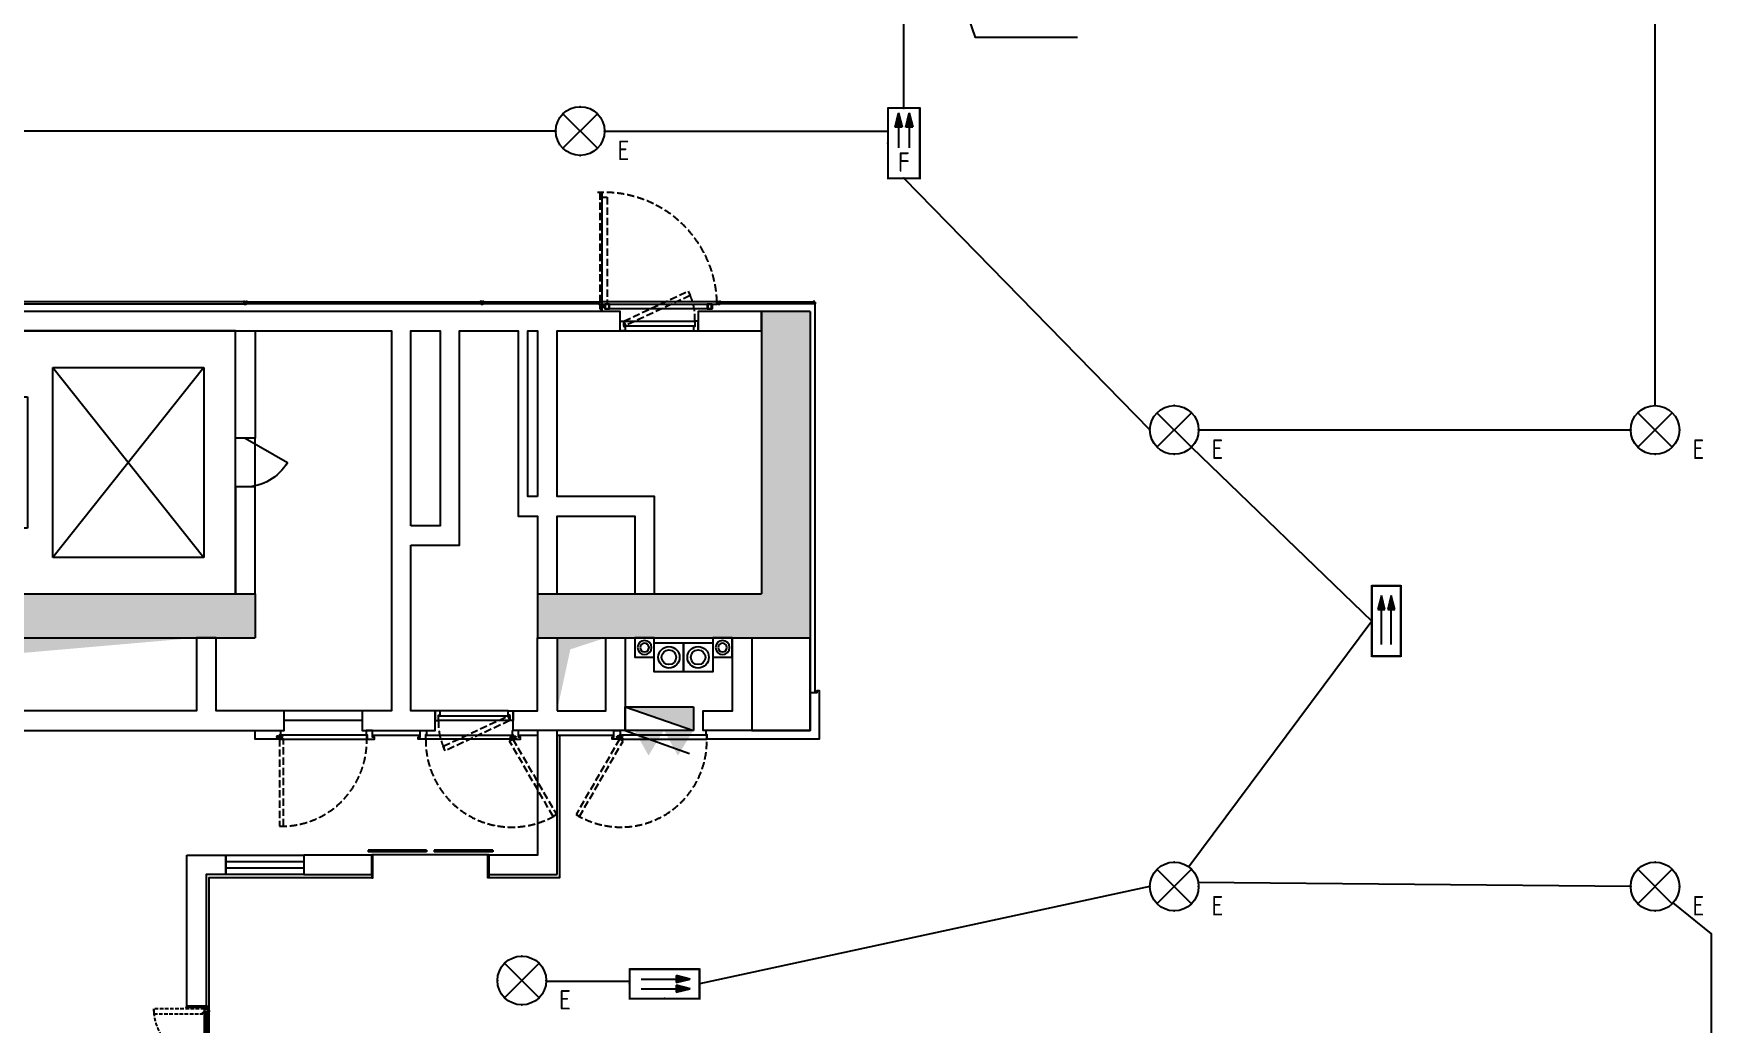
# Model space of a CAD drawing. Extents: x -284868 to 304789, y -137694 to 137894.
# Drawn here: x 141923 to 159146, y -22602 to -12440 of the extents above; entities that cross this region are included whole.
import ezdxf
from ezdxf.enums import TextEntityAlignment as Align

# ---------------------------------------------------------------- set-up
doc = ezdxf.new("R2010")
doc.units = 0
doc.set_wipeout_variables(frame=1)
doc.linetypes.add('DASH', pattern=[0.35, 0.25, -0.1])
doc.linetypes.add('DASHED', pattern=[0.75, 0.5, -0.25])
doc.layers.get('0').update_dxf_attribs({"linetype": 'CONTINUOUS'})
for name, color, linetype in [('0-墙', 4, 'CONTINUOUS'), ('0-建筑柱体', 251, 'CONTINUOUS'), ('0-消防栓(给排水)', 9, 'CONTINUOUS'), ('0-电梯', 3, 'CONTINUOUS'), ('0-窗', 11, 'CONTINUOUS'), ('EQUIP-应急', 3, 'CONTINUOUS'), ('P-完成面', 42, 'CONTINUOUS'), ('P-门扇', 6, 'CONTINUOUS'), ('TEXT_照明_回路标注', 41, 'CONTINUOUS'), ('WIRE-照明', 130, 'CONTINUOUS')]:
    doc.layers.add(name, color=color, linetype=linetype)
doc.styles.add('_TEL_ATTDEF', font='GBENOR', dxfattribs={"width": 0.8, "height": 3, "bigfont": 'GBCBIG'})
doc.styles.add('_TEL_DIM', font='SIMPLEX', dxfattribs={"width": 0.8, "height": 3.5, "bigfont": 'HZTXT'})

# ---------------------------------------------------------------- blocks, each defined once
blk = doc.blocks.new('213r5467')
for p, q in [((-90909, -260063), (-90909, -260326)), ((-89559, -260063), (-90909, -260063)), ((-89559, -260326), (-89559, -260063)), ((-90909, -260326), (-89559, -260326)), ((-91209, -260588), (-91209, -262138)), ((-89259, -260588), (-91209, -260588)), ((-91209, -260588), (-89259, -262138)), ((-91209, -262138), (-89259, -260588)), ((-89259, -262138), (-89259, -260588)), ((-91209, -262138), (-89259, -262138))]:
    blk.add_line(p, q)
blk.add_lwpolyline([(-88884, -262463), (-91584, -262463), (-91584, -259863), (-88884, -259863), (-88884, -262463)])
blk = doc.blocks.new('sgASGHHHH')
for points in [[(-94646, -917724), (-94646, -920624), (-94146, -921074), (-94146, -917724)], [(-102879, -920774), (-102996, -921074), (-99846, -921074), (-99846, -920624), (-102646, -920624)], [(-96946, -921074), (-94146, -921074), (-94646, -920624), (-96946, -920624)]]:
    blk.add_hatch(color=256).paths.add_polyline_path(points)
at = {"color": 4}
for p, q in [((-94646, -917724), (-94646, -920624)), ((-94146, -917724), (-94646, -917724)), ((-94146, -917724), (-94146, -921074)), ((-102646, -920624), (-99846, -920624)), ((-99846, -920624), (-99846, -921074)), ((-96946, -920624), (-94646, -920624)), ((-96946, -920624), (-96946, -921074)), ((-102996, -921074), (-99846, -921074)), ((-96946, -921074), (-94146, -921074))]:
    blk.add_line(p, q, dxfattribs=at)
blk = doc.blocks.new('A$C5B4E3DF6')
for p, q in [((0, 240), (-659, 477)), ((-700, 0), (-700, 240)), ((0, 0), (-700, 240)), ((-700, 240), (0, 240)), ((0, 240), (0, 0)), ((0, 0), (-700, 0))]:
    blk.add_line(p, q)
for points in [[(-700, 240), (-541, 498), (-398, 240)], [(-398, 240), (-239, 498), (-96, 240)], [(-700, 0), (-700, 240), (0, 0)]]:
    blk.add_solid(points)
blk = doc.blocks.new('A$C2E9C7AB1')
blk.add_lwpolyline([(-200, 0), (0, 0), (0, -200), (-200, -200)], close=True)
for radius in [72.3, 45.5]:
    blk.add_circle((-100, -100), radius)
blk = doc.blocks.new('A$C1A2309B7')
blk.add_lwpolyline([(-300, 0), (0, 0), (0, -300), (-300, -300)], close=True)
for radius in [110, 75]:
    blk.add_circle((-150, -150), radius)
blk = doc.blocks.new('A$C3F6147FC')
at = {"xscale": -1, "rotation": 270}
for p in [(13299, -3250), (14099, -3250)]:
    blk.add_blockref('A$C2E9C7AB1', p, dxfattribs=at)
for p in [(13599, -3300), (13899, -3300)]:
    blk.add_blockref('A$C1A2309B7', p)
at = {"rotation": 180}
blk.add_blockref('A$C5B4E3DF6', (13000, -3960), dxfattribs=at)
blk = doc.blocks.new('$DorLib2D$00000228')
at = {"color": 0}
blk.add_line((0.5, 0), (0, 0.866), dxfattribs=at)
blk.add_arc((0.5, 0), 1, 120, 180, dxfattribs=at)
blk = doc.blocks.new('A$C6C5C068E')
h = blk.add_hatch()
h.set_pattern_fill('ANSI32', color=256, scale=0.2, style=0)
h.set_pattern_definition([(45, (506565838.6591, 131390591.2148), (-1.3470384181604, 1.3470384181604), []), (45, (506565839.5572, 131390591.2148), (-1.3470384181604, 1.3470384181604), [])])
h.paths.add_polyline_path([(11, 11), (-4, 11), (-4, 14), (0, 14), (0, 15), (-5, 15), (-5, 10), (10, 10), (10, -5), (15, -5), (15, 0), (14, 0), (14, -4), (11, -4)])
blk.add_lwpolyline([(11, 11), (-4, 11), (-4, 14), (0, 14), (0, 15), (-5, 15), (-5, 10), (10, 10), (10, -5), (15, -5), (15, 0), (14, 0), (14, -4), (11, -4)], close=True)
blk = doc.blocks.new('A$C4A657766')
h = blk.add_hatch()
h.set_pattern_fill('ANSI32', color=256, scale=0.2, style=0)
h.set_pattern_definition([(45, (-14.9999, -5), (-1.34704, 1.34704), []), (45, (-14.1019, -5), (-1.34704, 1.34704), [])])
h.paths.add_polyline_path([(-11, 26), (-11, -4), (-13, -4), (-13, 0), (-15, 0), (-15, -5), (-10, -5), (-10, 25), (10, 25), (10, -5), (15, -5), (15, 0), (13, 0), (13, -4), (11, -4), (11, 26)])
blk.add_lwpolyline([(-11, 26), (-11, -4), (-13, -4), (-13, 0), (-15, 0), (-15, -5), (-10, -5), (-10, 25), (10, 25), (10, -5), (15, -5), (15, 0), (13, 0), (13, -4), (11, -4), (11, 26), (-11, 26)])
blk = doc.blocks.new('A$C67A6433D')
at = {"linetype": 'DASH', "ltscale": 0.03}
blk.add_wipeout([(31, 0), (-28, 0), (-28, 26), (31, 26)], dxfattribs=at)
for p, q in [((-26, 20), (-23, 19)), ((-25, 13), (-19, 4)), ((-21, 19), (-9, 16)), ((-20, 2), (-20, 0)), ((-19, 13), (-12, 3)), ((-18, 11), (-7, 9)), ((-16, 8), (-6, 8)), ((-16, 3), (0, 3)), ((-13, 24), (-13, 26)), ((-12, 23), (-12, 25)), ((-12, 25), (0, 25)), ((-9, 16), (-9, 21)), ((-9, 12), (-9, 21)), ((-1, 4), (-8, 10)), ((-2, 19), (-4, 14)), ((0, 9), (-3, 12)), ((30, 26), (3, 26)), ((15, 25), (3, 25)), ((3, 9), (6, 12)), ((19, 3), (3, 3)), ((4, 4), (11, 10)), ((5, 19), (7, 14)), ((19, 8), (9, 8)), ((12, 12), (12, 21)), ((23, 19), (12, 16)), ((21, 11), (12, 10)), ((22, 13), (14, 3)), ((15, 23), (15, 25)), ((16, 24), (16, 26)), ((28, 13), (21, 4)), ((23, 2), (23, 0)), ((28, 20), (25, 19))]:
    blk.add_line(p, q, dxfattribs=at)
for points in [[(0, 10), (0, 26), (-28, 26), (-28, 0), (0, 0), (0, 3)], [(3, 10), (3, 26), (31, 26), (31, 0), (3, 0), (3, 3)]]:
    blk.add_lwpolyline(points, dxfattribs=at)
for points in [[(-13, 24), (-13, 24), (-26, 24, 0.414214), (-27, 23), (-27, 2, 0.414214), (-26, 2), (-20, 2)], [(-12, 23), (-25, 23, 0.414214), (-26, 23), (-26, 17)], [(-26, 14), (-26, 5, 0.414214), (-25, 4), (-19, 4)], [(15, 23), (28, 23, -0.414214), (28, 23), (28, 17)], [(16, 24), (16, 24), (28, 24, -0.414214), (29, 23), (29, 2, -0.414214), (28, 2), (23, 2)], [(28, 14), (28, 5, -0.414214), (28, 4), (21, 4)]]:
    blk.add_lwpolyline(points, format="xyb", dxfattribs=at)
for centre in [(-22, 15), (-5, 21), (2, 6), (8, 21), (25, 15)]:
    blk.add_circle(centre, 1.99, dxfattribs=at)
for centre, radius, start, end in [((-22, 15), 3.58, 338.8563, 221.961), ((-18, 14), 1.59, 158.8563, 216.0245), ((-16, 6), 3.58, 211.8213, 270), ((-5, 21), 3.58, 334.8452, 179.1262), ((-7, 12), 1.99, 178.2525, 238.2672), ((-2, 13), 1.99, 160.8929, 232.1139), ((2, 6), 3.58, 213.0316, 326.9684), ((2, 6), 3.58, 72.8656, 107.1344), ((8, 21), 3.58, 0.8738, 205.1548), ((5, 13), 1.99, 307.8861, 19.1071), ((10, 12), 1.99, 301.7328, 1.7475), ((12, 11), 1.59, 222.3386, 280.5758), ((19, 6), 3.58, 270, 328.1787), ((25, 15), 3.58, 318.039, 201.1437), ((20, 14), 1.59, 323.9755, 21.1437)]:
    blk.add_arc(centre, radius, start, end, dxfattribs=at)
blk = doc.blocks.new('A$C250F1CE2')
at = {"color": 251, "linetype": 'DASH', "ltscale": 300}
blk.add_lwpolyline([(35, 100), (697, 409), (718, 363), (56, 55)], close=True, dxfattribs=at)
for points in [[(0, 100), (35, 100), (35, 45), (50, 45), (50, 0), (0, 0), (0, 100)], [(800, 100), (765, 100), (765, 45), (750, 45), (750, 0), (800, 0), (800, 100)]]:
    blk.add_lwpolyline(points)
blk.add_lwpolyline([(35, 100), (765, 100), (765, 50), (35, 50)], close=True)
blk.add_arc((223, 139), 543, 355.8662, 27.0076, dxfattribs=at)
blk = doc.blocks.new('$DORLIB2D$00000127')
at = {"color": 0}
for points in [[(-0.533, 0.795), (-0.533, 0.69)], [(-0.033, 0.795), (-0.533, 0.795)], [(-0.033, 0.795), (-0.033, 0.69)], [(0.533, 0.795), (0.033, 0.795)], [(0.033, 0.795), (0.033, 0.69)], [(0.533, 0.795), (0.533, 0.69)], [(-0.033, 0.69), (-0.533, 0.69)], [(0.533, 0.69), (0.033, 0.69)], [(0.5, 0.5), (-0.5, 0.5)]]:
    blk.add_lwpolyline(points, dxfattribs=at)
blk = doc.blocks.new('FZ03')
at = {"color": 8}
for p, q in [((-4, 1), (-4, 3)), ((-4, 3), (0, 3)), ((0, 0), (-4, 1)), ((-3, 7), (3, 7)), ((0, 7), (-3, 5)), ((-3, 3), (-3, 7)), ((0, 5), (-3, 4)), ((0, 7), (3, 5)), ((0, 7), (0, 3)), ((0, 5), (3, 4)), ((0, 3), (4, 3)), ((4, 1), (0, 0)), ((3, 3), (3, 7)), ((4, 3), (4, 1))]:
    blk.add_line(p, q, dxfattribs=at)
blk = doc.blocks.new('A$C79893AB6')
at = {"color": 8, "linetype": 'DASHED', "ltscale": 5}
for points in [[(10, 20), (0, 20), (0, 5), (10, 5)], [(10, 0), (12, 0), (12, 25), (10, 25)], [(13, 0), (15, 0), (15, 25), (13, 25)], [(15, 20), (25, 20), (25, 5), (15, 5)]]:
    blk.add_lwpolyline(points, close=True, dxfattribs=at)
for points in [[(5, 20), (5, 5)], [(12, 18), (13, 18)], [(12, 16), (13, 16)], [(12, 14), (13, 14)], [(12, 10), (13, 10)], [(12, 8), (13, 8)], [(12, 6), (13, 6)], [(20, 20), (20, 5)]]:
    blk.add_lwpolyline(points, dxfattribs=at)
blk = doc.blocks.new('A$C274dfc7b')
at = {"color": 8, "linetype": 'DASHED', "ltscale": 30}
for points in [[(-48, 418), (-7, 418), (-7, 437), (-67, 437)], [(-48, 418), (-48, 314), (-67, 314), (-67, 437)], [(-5, 454), (0, 454), (0, 401), (-5, 401)], [(55, 454), (50, 454), (50, 401), (55, 401)], [(98, 418), (57, 418), (57, 437), (117, 437)], [(98, 418), (98, 314), (117, 314), (117, 437)]]:
    blk.add_lwpolyline(points, dxfattribs=at)
for points in [[(-5, 401, -0.414214), (-7, 403), (-7, 452, -0.414214), (-5, 454)], [(55, 401, 0.414214), (57, 403), (57, 452, 0.414214), (55, 454)]]:
    blk.add_lwpolyline(points, format="xyb", dxfattribs=at)
at = {"layer": 'P-门扇', "color": 251}
for p, q in [((3, 523), (3, 35)), ((47, 523), (47, 35)), ((15, 508), (15, 35)), ((35, 508), (35, 35))]:
    blk.add_line(p, q, dxfattribs=at)
at = {"layer": 'P-门扇'}
for p, q in [((0, 508), (0, 35)), ((50, 508), (50, 35))]:
    blk.add_line(p, q, dxfattribs=at)
at = {"layer": 'P-门扇', "color": 251, "linetype": 'DASH', "ltscale": 150}
blk.add_lwpolyline([(0, 523, 0.405757), (-518, 5, -3.831979)], format="xyb", dxfattribs=at)
at = {"layer": 'P-门扇'}
for points in [[(0, 508), (0, 508), (0, 523), (50, 523), (50, 508)], [(47, 508), (3, 508)]]:
    blk.add_lwpolyline(points, dxfattribs=at)
at = {"layer": 'P-门扇', "color": 251}
for points in [[(15, 508), (35, 508), (35, 453), (15, 453)], [(15, 75), (35, 75), (35, 35), (15, 35)]]:
    blk.add_lwpolyline(points, close=True, dxfattribs=at)
for points in [[(15, 508), (35, 453)], [(15, 453), (35, 508)], [(15, 75), (35, 35)], [(15, 35), (35, 75)]]:
    blk.add_lwpolyline(points, dxfattribs=at)
at = {"layer": 'P-门扇', "color": 251, "linetype": 'DASH', "ltscale": 150}
blk.add_lwpolyline([(-15, 55), (-15, 37), (0, 37), (0, 5), (-518, 5), (-518, 55), (-15, 55)], dxfattribs=at)
at = {"layer": 'P-门扇'}
blk.add_lwpolyline([(50, 20), (50, 35), (0, 35), (0, 5), (32, 5), (32, 20)], close=True, dxfattribs=at)
at = {"xscale": -1, "rotation": 270}
blk.add_blockref('A$C79893AB6', (0, -10), dxfattribs=at)
at = {"xscale": 0.7194583547756841, "yscale": 0.7194583547756841, "zscale": 0.7194583547756841, "rotation": 270}
blk.add_blockref('FZ03', (33, 10), dxfattribs=at)
blk = doc.blocks.new('$equip$00003181')
for points in [[(-0.332, 0.512), (-0.332, 0.368), (-0.62, 0.44)], [(-0.332, 0.292), (-0.332, 0.148), (-0.62, 0.22)]]:
    blk.add_hatch(color=256).paths.add_polyline_path(points)
for p, q in [((0.72, 0.66), (-0.72, 0.66)), ((-0.72, 0.66), (-0.72, 0)), ((-0.62, 0.44), (-0.332, 0.512)), ((-0.332, 0.368), (-0.62, 0.44)), ((-0.332, 0.512), (-0.332, 0.368)), ((0, 0.66), (0.72, 0.66)), ((0.72, 0), (0.72, 0.66)), ((-0.72, 0), (0.72, 0)), ((-0.62, 0.22), (-0.332, 0.292)), ((-0.332, 0.148), (-0.62, 0.22)), ((-0.332, 0.292), (-0.332, 0.148))]:
    blk.add_line(p, q)
at = {"color": 7}
for p, q in [((-0.624, 0.44), (0.096, 0.44)), ((-0.624, 0.22), (0.096, 0.22))]:
    blk.add_line(p, q, dxfattribs=at)
at = {"const_width": 0.04}
blk.add_lwpolyline([(-0.72, 0.66), (-0.72, 0), (0.72, 0), (0.72, 0.66), (-0.72, 0.66), (-0.72, 0)], dxfattribs=at)
for p in [(0, 0.66), (-0.72, 0.33), (0, 0), (0.72, 0.33)]:
    blk.add_point(p)
at = {"color": 7, "style": '_TEL_DIM'}
blk.add_attdef('$TEXT$', text='', height=0.4, dxfattribs=at).set_placement((0.388, 0.33), align=Align.MIDDLE_CENTER)
at = {"color": 7, "style": '_TEL_DIM', "flags": 1}
for tag in ['A', 'REMARK']:
    blk.add_attdef(tag, text='', height=0.00002, dxfattribs=at).set_placement((0, 0), align=Align.MIDDLE_CENTER)
blk = doc.blocks.new('$equip$00003170')
for points in [[(0.24, 0.472), (0.24, 0.328), (0.528, 0.4)], [(0.24, 0.272), (0.24, 0.128), (0.528, 0.2)]]:
    blk.add_hatch(color=256).paths.add_polyline_path(points)
for p, q in [((0.72, 0.6), (-0.72, 0.6)), ((-0.72, 0.6), (-0.72, 0)), ((0.528, 0.4), (0.24, 0.472)), ((0.24, 0.472), (0.24, 0.328)), ((0.24, 0.328), (0.528, 0.4)), ((0.72, 0), (0.72, 0.6)), ((-0.72, 0), (0.72, 0)), ((0.528, 0.2), (0.24, 0.272)), ((0.24, 0.272), (0.24, 0.128)), ((0.24, 0.128), (0.528, 0.2))]:
    blk.add_line(p, q)
at = {"color": 7}
for p, q in [((-0.48, 0.4), (0.48, 0.4)), ((-0.48, 0.2), (0.48, 0.2))]:
    blk.add_line(p, q, dxfattribs=at)
at = {"const_width": 0.04}
blk.add_lwpolyline([(-0.72, 0.6), (-0.72, 0), (0.72, 0), (0.72, 0.6), (-0.72, 0.6), (-0.72, 0)], dxfattribs=at)
for p in [(0, 0.6), (-0.72, 0.3), (0, 0), (0.72, 0.3)]:
    blk.add_point(p)
at = {"color": 7, "style": '_TEL_DIM', "flags": 1}
for tag in ['A', 'REMARK']:
    blk.add_attdef(tag, text='', height=0.00002, dxfattribs=at).set_placement((0, 0), align=Align.MIDDLE_CENTER)
blk = doc.blocks.new('$equip$00002852')
for p, q in [((0.354, 0.354), (-0.354, -0.354)), ((-0.354, 0.354), (0.354, -0.354))]:
    blk.add_line(p, q)
at = {"const_width": 0.02}
blk.add_lwpolyline([(0, 0.5, -1), (0, -0.5, -1), (0, 0.5, -0.60786)], format="xyb", dxfattribs=at)
blk.add_circle((0, 0), 0.5)
for p in [(0, 0.5), (-0.5, 0), (0.5, 0), (0, -0.5)]:
    blk.add_point(p)
at = {"color": 7, "style": '_TEL_DIM', "flags": 1}
for tag in ['A', 'REMARK']:
    blk.add_attdef(tag, text='', height=0.00002, dxfattribs=at).set_placement((0, 0), align=Align.MIDDLE_CENTER)
at = {"color": 7, "style": '_TEL_DIM'}
blk.add_attdef('$TEXT$', text='', height=0.4, dxfattribs=at).set_placement((0.887, -0.396), align=Align.MIDDLE_CENTER)

msp = doc.modelspace()

# ---------------------------------------------------------------- linework, layer by layer
at = {"layer": '0-墙'}
for points in [[(145796, -17693), (146296, -17693), (146296, -15493), (146896, -15493), (146896, -17393), (147096, -17393), (147096, -18193), (147296, -18193), (147296, -17393), (148096, -17393), (148096, -18193), (148296, -18193), (148296, -17193), (147296, -17193), (147296, -15493), (147946, -15493), (147946, -15293), (141396, -15293)], [(141396, -15493), (145596, -15493), (145596, -19393), (145296, -19393), (145296, -19593), (146046, -19593), (146046, -19393), (145796, -19393), (145796, -17693)], [(145796, -17493), (145796, -15493), (146096, -15493), (146096, -17493), (145796, -17493)], [(134996, -19593), (144496, -19593), (144496, -19393), (143796, -19393), (143796, -18643), (143596, -18643), (143596, -19393), (141396, -19393)]]:
    msp.add_lwpolyline(points, dxfattribs=at)
for points in [[(148746, -15493), (149396, -15493), (149396, -15293), (148746, -15293)], [(143996, -16593), (143996, -15493), (144196, -15493), (144196, -16593)], [(147096, -17193), (146996, -17193), (146996, -15493), (147096, -15493)], [(143996, -17093), (143996, -18193), (144196, -18193), (144196, -17093)], [(147296, -19393), (147796, -19393), (147796, -18643), (147996, -18643), (147996, -19593), (146846, -19593), (146846, -19393), (147096, -19393), (147096, -18643), (147296, -18643)], [(149296, -18643), (149296, -19593), (148796, -19593), (148796, -19393), (149096, -19393), (149096, -18643)]]:
    msp.add_lwpolyline(points, close=True, dxfattribs=at)
at = {"layer": '0-墙', "ltscale": 3}
msp.add_lwpolyline([(143496, -20873), (143896, -20873), (143896, -21073), (143696, -21073), (143696, -22423), (143496, -22423), (143496, -20873)], dxfattribs=at)
msp.add_lwpolyline([(144696, -21073), (145396, -21073), (145396, -20873), (144696, -20873)], close=True, dxfattribs=at)
at = {"layer": '0-墙', "color": 251}
for points in [[(141396, -19393), (141396, -18643), (141626, -18814), (143596, -18643)], [(147296, -19393), (147296, -18643), (147433, -18761), (147796, -18643)]]:
    msp.add_solid(points, dxfattribs=at)
at = {"layer": '0-窗'}
for points in [[(144696, -21073), (143896, -21073), (143896, -20873), (144696, -20873)], [(144696, -21008), (143896, -21008), (143896, -20938), (144696, -20938)]]:
    msp.add_lwpolyline(points, close=True, dxfattribs=at)
at = {"layer": 'P-完成面', "color": 251}
for p, q in [((147755, -15233), (147798, -15233)), ((147776, -15212), (147776, -15254))]:
    msp.add_line(p, q, dxfattribs=at)
at = {"layer": 'P-完成面'}
for points in [[(144085, -15193), (141678, -15193)], [(141678, -15193), (141678, -15213), (144085, -15213), (144085, -15193)], [(144108, -15193), (146515, -15193)], [(146515, -15193), (146515, -15213), (144108, -15213), (144108, -15193)], [(146538, -15193), (147741, -15193), (147725, -15213)], [(147725, -15213), (146538, -15213), (146538, -15193)], [(147744, -15193), (147725, -15217), (148938, -15217), (148938, -15193), (147744, -15193)], [(148968, -15193), (149935, -15193)], [(149935, -15193), (149935, -15213), (148968, -15213), (148968, -15193)], [(149946, -19203), (149946, -15204)], [(149296, -19593), (149896, -19593), (149896, -18643)], [(149896, -18643), (149896, -19593), (149296, -19593)], [(149896, -19203), (149966, -19203), (149966, -19183), (149986, -19183), (149986, -19683), (148836, -19683), (148836, -19640), (148826, -19640), (148826, -19593)], [(144456, -19593), (144456, -19640), (144446, -19640), (144446, -19683), (144196, -19683), (144196, -19593)], [(145336, -19593), (145336, -19640), (145346, -19640), (145346, -19683), (145421, -19683), (145421, -19663), (145401, -19663), (145401, -19593), (145336, -19593)], [(145956, -19593), (145956, -19640), (145946, -19640), (145946, -19683), (145871, -19683), (145871, -19663), (145891, -19663), (145891, -19593), (145956, -19593)], [(145401, -19643), (145891, -19643)], [(143711, -22448), (143711, -22463), (143726, -22463), (143726, -21103), (145396, -21103)], [(143676, -22438), (143491, -22438), (143491, -22433), (143496, -22433), (143496, -22423)]]:
    msp.add_lwpolyline(points, dxfattribs=at)
at = {"layer": 'P-完成面', "color": 251}
for points in [[(147786, -15217), (148888, -15217), (148888, -15267), (147786, -15267)], [(147786, -15267), (147836, -15267), (147836, -15217), (147786, -15217)], [(147791, -15262), (147831, -15262), (147831, -15222), (147791, -15222)], [(148838, -15267), (148888, -15267), (148888, -15217), (148838, -15217)], [(148843, -15262), (148883, -15262), (148883, -15222), (148843, -15222)]]:
    msp.add_lwpolyline(points, close=True, dxfattribs=at)
at = {"layer": 'P-完成面'}
for points in [[(144449, -19643), (144449, -19683), (145343, -19683), (145343, -19643)], [(146843, -19643), (146843, -19683), (145949, -19683), (145949, -19643)], [(147939, -19643), (147939, -19683), (148833, -19683), (148833, -19643)], [(145406, -20873), (145396, -20873), (145396, -21108), (145406, -21108)], [(146586, -20873), (146596, -20873), (146596, -21108), (146586, -21108)], [(143676, -22448), (143676, -22423), (143714, -22423), (143714, -22448)]]:
    msp.add_lwpolyline(points, close=True, dxfattribs=at)
at = {"layer": 'P-完成面', "color": 251}
msp.add_circle((147776, -15233), 10, dxfattribs=at)
at = {"layer": 'P-门扇'}
for p, q in [((147946, -15493), (148746, -15493)), ((143996, -17093), (143996, -16593)), ((144196, -17093), (144196, -16593))]:
    msp.add_line(p, q, dxfattribs=at)
at = {"layer": 'P-门扇', "color": 251, "linetype": 'DASH', "ltscale": 300}
msp.add_lwpolyline([(147736, -15265), (147760, -15284), (147760, -14071), (147736, -14071), (147736, -15265)], dxfattribs=at)
msp.add_lwpolyline([(147760, -15223), (147760, -14121), (147810, -14121), (147810, -15223)], close=True, dxfattribs=at)
at = {"layer": 'P-门扇'}
for points in [[(145296, -19393), (144496, -19393)], [(146796, -19393), (146096, -19393)], [(145296, -19493), (144496, -19493)]]:
    msp.add_lwpolyline(points, dxfattribs=at)
at = {"layer": 'P-门扇', "color": 251, "linetype": 'DASH', "ltscale": 300}
msp.add_arc((147776, -15233), 1163, 1.9715, 93.1291, dxfattribs=at)
at = {"layer": 'TEXT_照明_回路标注'}
msp.add_lwpolyline([(152638, -12480), (151591, -12480), (151025, -10834)], dxfattribs=at)
at = {"layer": 'WIRE-照明'}
for p, q in [((150857, -13926), (153382, -16509)), ((153809, -16686), (155659, -18471)), ((155659, -18471), (153781, -20995)), ((153382, -21196), (148760, -22196))]:
    msp.add_line(p, q, dxfattribs=at)
for points in [[(158568, -16259), (158568, -10732)], [(150857, -13206), (150857, -12150)], [(147284, -13441), (141723, -13441)], [(147784, -13441), (150692, -13441)], [(153882, -16509), (158318, -16509)], [(153878, -21153), (158318, -21194)], [(159146, -28993), (159146, -21682), (158754, -21364)], [(147185, -22169), (148040, -22169)]]:
    msp.add_lwpolyline(points, dxfattribs=at)

# ---------------------------------------------------------------- block references
at = {"layer": '0-建筑柱体'}
msp.add_blockref('sgASGHHHH', (244042, 902431), dxfattribs=at)
at = {"layer": '0-消防栓(给排水)', "color": 0}
msp.add_blockref('A$C3F6147FC', (134996, -15393), dxfattribs=at)
at = {"layer": '0-电梯', "xscale": -1, "rotation": 90}
msp.add_blockref('213r5467', (-118467, -107077), dxfattribs=at)
at = {"layer": 'EQUIP-应急', "ltscale": 3}
ref = msp.add_blockref('$equip$00002852', (147534, -13441), dxfattribs=dict(at, xscale=500, yscale=500, zscale=500))
ref.add_attrib('$TEXT$', 'E', dxfattribs={"layer": '0', "color": 7, "height": 200, "style": '_TEL_ATTDEF'}).set_placement((147978, -13639), align=Align.MIDDLE_CENTER)
at = {"layer": 'EQUIP-应急'}
ref = msp.add_blockref('$equip$00003181', (150692, -13566), dxfattribs=dict(at, xscale=500, yscale=500, zscale=500, rotation=269.9999999999999))
ref.add_attrib('$TEXT$', 'F', dxfattribs={"layer": '0', "color": 7, "height": 200, "style": '_TEL_ATTDEF'}).set_placement((150857, -13760), align=Align.MIDDLE_CENTER)
at = {"layer": 'EQUIP-应急', "ltscale": 3}
ref = msp.add_blockref('$equip$00002852', (153632, -16509), dxfattribs=dict(at, xscale=500, yscale=500, zscale=500))
ref.add_attrib('$TEXT$', 'E', dxfattribs={"layer": '0', "color": 7, "height": 200, "style": '_TEL_ATTDEF'}).set_placement((154075, -16707), align=Align.MIDDLE_CENTER)
ref = msp.add_blockref('$equip$00002852', (158568, -16509), dxfattribs=dict(at, xscale=500, yscale=500, zscale=500))
ref.add_attrib('$TEXT$', 'E', dxfattribs={"layer": '0', "color": 7, "height": 200, "style": '_TEL_ATTDEF'}).set_placement((159012, -16707), align=Align.MIDDLE_CENTER)
at = {"layer": 'EQUIP-应急', "xscale": 500, "yscale": 500, "zscale": 500, "rotation": 90}
msp.add_blockref('$equip$00003170', (155959, -18471), dxfattribs=at)
at = {"layer": 'EQUIP-应急', "ltscale": 3}
ref = msp.add_blockref('$equip$00002852', (153632, -21196), dxfattribs=dict(at, xscale=500, yscale=500, zscale=500))
ref.add_attrib('$TEXT$', 'E', dxfattribs={"layer": '0', "color": 7, "height": 200, "style": '_TEL_ATTDEF'}).set_placement((154075, -21394), align=Align.MIDDLE_CENTER)
ref = msp.add_blockref('$equip$00002852', (158568, -21196), dxfattribs=dict(at, xscale=500, yscale=500, zscale=500))
ref.add_attrib('$TEXT$', 'E', dxfattribs={"layer": '0', "color": 7, "height": 200, "style": '_TEL_ATTDEF'}).set_placement((159012, -21394), align=Align.MIDDLE_CENTER)
ref = msp.add_blockref('$equip$00002852', (146935, -22161), dxfattribs=dict(at, xscale=500, yscale=500, zscale=500))
ref.add_attrib('$TEXT$', 'E', dxfattribs={"layer": '0', "color": 7, "height": 200, "style": '_TEL_ATTDEF'}).set_placement((147378, -22359), align=Align.MIDDLE_CENTER)
at = {"layer": 'EQUIP-应急', "xscale": 500, "yscale": 500, "zscale": 500}
msp.add_blockref('$equip$00003170', (148400, -22346), dxfattribs=at)
at = {"layer": 'P-完成面', "xscale": -1, "rotation": 180}
for p in [(144096, -15193), (146526, -15193), (148956, -15193)]:
    msp.add_blockref('A$C4A657766', p, dxfattribs=at)
at = {"layer": 'P-完成面', "rotation": 180}
msp.add_blockref('A$C6C5C068E', (149946, -15193), dxfattribs=at)
at = {"layer": 'P-门扇'}
msp.add_blockref('A$C250F1CE2', (147946, -15493), dxfattribs=at)
for name, p, xscale, yscale, zscale, rotation in [('$DorLib2D$00000228', (144096, -16843), 500, -500, 200, 89.99999999993084), ('$DORLIB2D$00000127', (145996, -20958), -1200, -171.4285714285714, 1200, 180)]:
    msp.add_blockref(name, p, dxfattribs=dict(at, xscale=xscale, yscale=yscale, zscale=zscale, rotation=rotation))
at = {"layer": 'P-门扇', "xscale": -1, "rotation": 180}
msp.add_blockref('A$C274dfc7b', (143676, -22448), dxfattribs=at)

# ---------------------------------------------------------------- next in the draw order: block references
at = {"layer": 'P-完成面'}
for p in [(144446, -19678), (147936, -19678)]:
    msp.add_blockref('A$C67A6433D', p, dxfattribs=at)
at = {"layer": 'P-完成面', "extrusion": (0, 0, -1), "zscale": -1}
msp.add_blockref('A$C67A6433D', (-146846, -19678), dxfattribs=at)

# ---------------------------------------------------------------- next in the draw order: linework, layer by layer
at = {"layer": '0-墙', "ltscale": 3}
msp.add_lwpolyline([(147296, -21073), (147296, -19593), (147096, -19593), (147096, -20873), (146596, -20873), (146596, -21073), (147296, -21073)], dxfattribs=at)
at = {"layer": 'P-完成面'}
for points in [[(146836, -19593), (146836, -19640), (146846, -19640), (146846, -19683), (146921, -19683), (146921, -19663), (146901, -19663), (146901, -19593), (146836, -19593)], [(147946, -19593), (147946, -19640), (147936, -19640), (147936, -19683), (147861, -19683), (147861, -19663), (147881, -19663), (147881, -19593), (147946, -19593)], [(146596, -21103), (147326, -21103), (147326, -19643)], [(146901, -19643), (147096, -19643)], [(147296, -19643), (147881, -19643)]]:
    msp.add_lwpolyline(points, dxfattribs=at)
at = {"layer": 'P-门扇', "color": 251, "linetype": 'DASH', "ltscale": 300}
for points in [[(144489, -19683), (144449, -19683), (144449, -20577), (144489, -20577)], [(146809, -19703), (146843, -19683), (147290, -20457), (147256, -20477)], [(147974, -19703), (147939, -19683), (147492, -20457), (147527, -20477)]]:
    msp.add_lwpolyline(points, close=True, dxfattribs=at)
for centre, radius, start, end in [((144469, -19703), 874, 268.6891, 1.3109), ((146832, -19703), 883, 178.7017, 301.2983), ((147951, -19703), 883, 238.7017, 1.2983)]:
    msp.add_arc(centre, radius, start, end, dxfattribs=at)

# ---------------------------------------------------------------- next in the draw order: block references
at = {"layer": 'P-门扇', "rotation": 180}
msp.add_blockref('A$C250F1CE2', (146846, -19393), dxfattribs=at)

doc.saveas('drawing.dxf')
